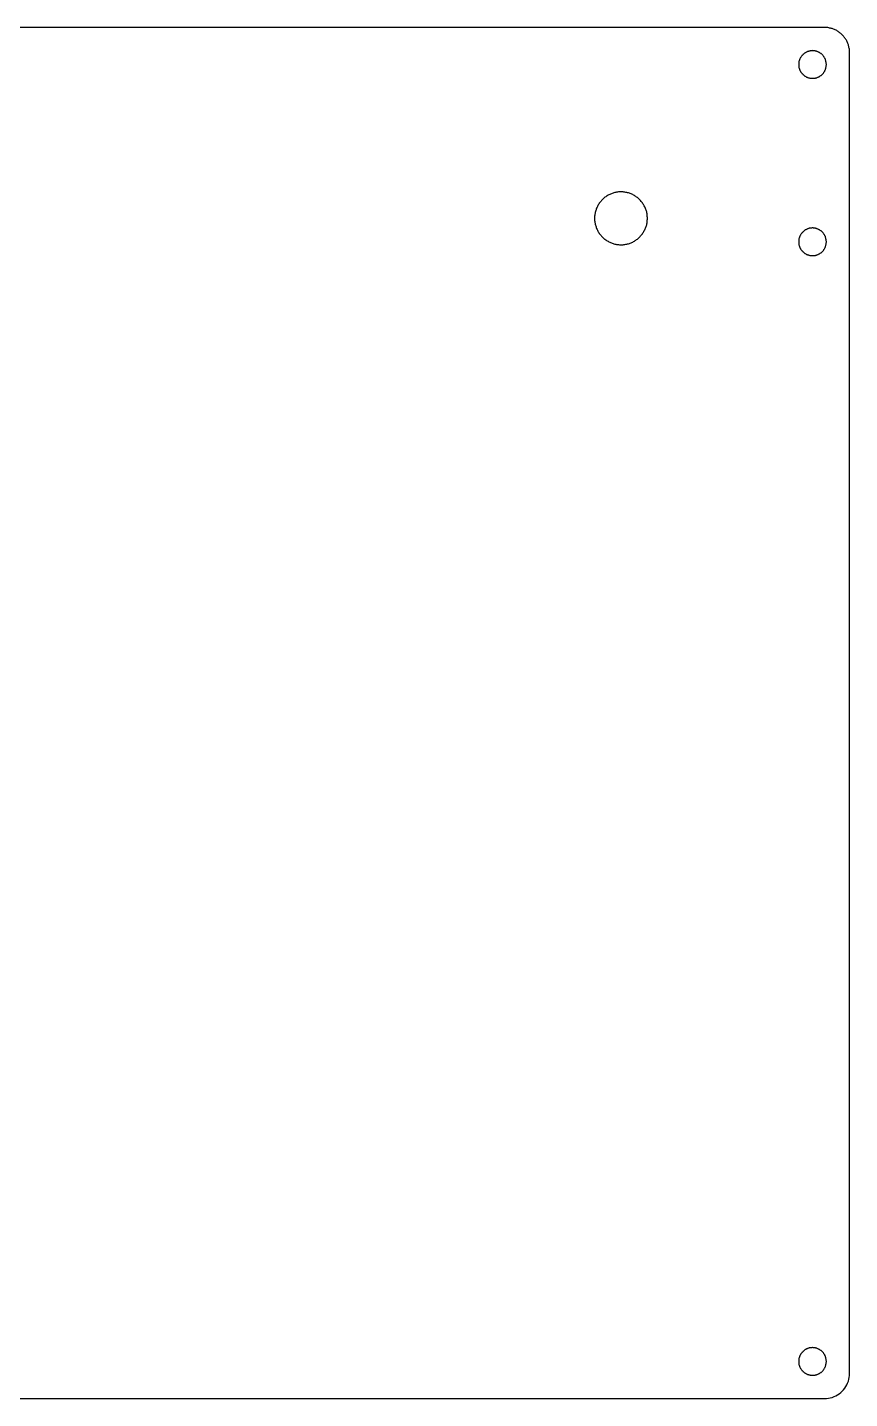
# Model space of a CAD drawing. Header units: millimetres. Extents: x -542 to -281, y -114 to -5.
# Drawn here: x -346.3 to -280.9, y -113.9 to -4.9 of the extents above; entities that cross this region are included whole.
import ezdxf

# ---------------------------------------------------------------- set-up
doc = ezdxf.new("R2010")
doc.units = ezdxf.units.MM
doc.layers.add('bottom_plate', color=18, linetype='Continuous', true_color=0x000000)

msp = doc.modelspace()

# ---------------------------------------------------------------- linework, layer by layer
at = {"layer": 'bottom_plate'}
for p, q in [((-282.86, -4.85, 0.2), (-540.42, -4.85, 0.2)), ((-282.8, -4.86, 0.2), (-282.86, -4.85, 0.2)), ((-282.73, -4.86, 0.2), (-282.8, -4.86, 0.2)), ((-282.66, -4.86, 0.2), (-282.73, -4.86, 0.2)), ((-282.59, -4.87, 0.2), (-282.66, -4.86, 0.2)), ((-282.52, -4.88, 0.2), (-282.59, -4.87, 0.2)), ((-282.46, -4.9, 0.2), (-282.52, -4.88, 0.2)), ((-282.39, -4.91, 0.2), (-282.46, -4.9, 0.2)), ((-282.32, -4.93, 0.2), (-282.39, -4.91, 0.2)), ((-282.26, -4.95, 0.2), (-282.32, -4.93, 0.2)), ((-282.19, -4.97, 0.2), (-282.26, -4.95, 0.2)), ((-282.13, -4.99, 0.2), (-282.19, -4.97, 0.2)), ((-282.07, -5.02, 0.2), (-282.13, -4.99, 0.2)), ((-282, -5.05, 0.2), (-282.07, -5.02, 0.2)), ((-281.94, -5.08, 0.2), (-282, -5.05, 0.2)), ((-281.88, -5.11, 0.2), (-281.94, -5.08, 0.2)), ((-281.82, -5.15, 0.2), (-281.88, -5.11, 0.2)), ((-281.77, -5.18, 0.2), (-281.82, -5.15, 0.2)), ((-281.71, -5.22, 0.2), (-281.77, -5.18, 0.2)), ((-281.66, -5.26, 0.2), (-281.71, -5.22, 0.2)), ((-281.6, -5.3, 0.2), (-281.66, -5.26, 0.2)), ((-281.55, -5.35, 0.2), (-281.6, -5.3, 0.2)), ((-281.5, -5.39, 0.2), (-281.55, -5.35, 0.2)), ((-281.45, -5.44, 0.2), (-281.5, -5.39, 0.2)), ((-281.4, -5.49, 0.2), (-281.45, -5.44, 0.2)), ((-281.36, -5.54, 0.2), (-281.4, -5.49, 0.2)), ((-281.31, -5.59, 0.2), (-281.36, -5.54, 0.2)), ((-281.27, -5.65, 0.2), (-281.31, -5.59, 0.2)), ((-281.23, -5.7, 0.2), (-281.27, -5.65, 0.2)), ((-281.19, -5.76, 0.2), (-281.23, -5.7, 0.2)), ((-281.15, -5.81, 0.2), (-281.19, -5.76, 0.2)), ((-281.12, -5.87, 0.2), (-281.15, -5.81, 0.2)), ((-281.09, -5.93, 0.2), (-281.12, -5.87, 0.2)), ((-281.06, -6, 0.2), (-281.09, -5.93, 0.2)), ((-281.03, -6.06, 0.2), (-281.06, -6, 0.2)), ((-281, -6.12, 0.2), (-281.03, -6.06, 0.2)), ((-280.98, -6.18, 0.2), (-281, -6.12, 0.2)), ((-280.96, -6.25, 0.2), (-280.98, -6.18, 0.2)), ((-280.94, -6.31, 0.2), (-280.96, -6.25, 0.2)), ((-280.92, -6.38, 0.2), (-280.94, -6.31, 0.2)), ((-280.91, -6.45, 0.2), (-280.92, -6.38, 0.2)), ((-280.89, -6.51, 0.2), (-280.91, -6.45, 0.2)), ((-280.88, -6.58, 0.2), (-280.89, -6.51, 0.2)), ((-284.89, -7.6, 0.2), (-284.9, -7.63, 0.2)), ((-284.88, -7.52, 0.2), (-284.89, -7.56, 0.2)), ((-284.89, -7.56, 0.2), (-284.89, -7.6, 0.2)), ((-284.87, -7.48, 0.2), (-284.88, -7.52, 0.2)), ((-284.85, -7.45, 0.2), (-284.87, -7.48, 0.2)), ((-284.84, -7.41, 0.2), (-284.85, -7.45, 0.2)), ((-284.83, -7.38, 0.2), (-284.84, -7.41, 0.2)), ((-284.81, -7.34, 0.2), (-284.83, -7.38, 0.2)), ((-284.79, -7.31, 0.2), (-284.81, -7.34, 0.2)), ((-284.78, -7.27, 0.2), (-284.79, -7.31, 0.2)), ((-284.76, -7.24, 0.2), (-284.78, -7.27, 0.2)), ((-284.74, -7.21, 0.2), (-284.76, -7.24, 0.2)), ((-284.72, -7.18, 0.2), (-284.74, -7.21, 0.2)), ((-284.69, -7.15, 0.2), (-284.72, -7.18, 0.2)), ((-284.67, -7.12, 0.2), (-284.69, -7.15, 0.2)), ((-284.65, -7.09, 0.2), (-284.67, -7.12, 0.2)), ((-284.62, -7.06, 0.2), (-284.65, -7.09, 0.2)), ((-284.59, -7.03, 0.2), (-284.62, -7.06, 0.2)), ((-284.57, -7, 0.2), (-284.59, -7.03, 0.2)), ((-284.54, -6.98, 0.2), (-284.57, -7, 0.2)), ((-284.51, -6.95, 0.2), (-284.54, -6.98, 0.2)), ((-284.48, -6.93, 0.2), (-284.51, -6.95, 0.2)), ((-284.45, -6.91, 0.2), (-284.48, -6.93, 0.2)), ((-284.42, -6.89, 0.2), (-284.45, -6.91, 0.2)), ((-284.39, -6.87, 0.2), (-284.42, -6.89, 0.2)), ((-284.35, -6.85, 0.2), (-284.39, -6.87, 0.2)), ((-284.32, -6.83, 0.2), (-284.35, -6.85, 0.2)), ((-284.28, -6.81, 0.2), (-284.32, -6.83, 0.2)), ((-284.25, -6.8, 0.2), (-284.28, -6.81, 0.2)), ((-284.21, -6.78, 0.2), (-284.25, -6.8, 0.2)), ((-284.18, -6.77, 0.2), (-284.21, -6.78, 0.2)), ((-284.14, -6.76, 0.2), (-284.18, -6.77, 0.2)), ((-284.11, -6.74, 0.2), (-284.14, -6.76, 0.2)), ((-284.07, -6.73, 0.2), (-284.11, -6.74, 0.2)), ((-284.03, -6.73, 0.2), (-284.07, -6.73, 0.2)), ((-283.99, -6.72, 0.2), (-284.03, -6.73, 0.2)), ((-283.96, -6.71, 0.2), (-283.99, -6.72, 0.2)), ((-283.92, -6.71, 0.2), (-283.96, -6.71, 0.2)), ((-283.88, -6.71, 0.2), (-283.92, -6.71, 0.2)), ((-283.84, -6.71, 0.2), (-283.88, -6.71, 0.2)), ((-283.8, -6.7, 0.2), (-283.84, -6.71, 0.2)), ((-283.77, -6.71, 0.2), (-283.8, -6.7, 0.2)), ((-283.73, -6.71, 0.2), (-283.77, -6.71, 0.2)), ((-283.69, -6.71, 0.2), (-283.73, -6.71, 0.2)), ((-283.65, -6.72, 0.2), (-283.69, -6.71, 0.2)), ((-283.61, -6.72, 0.2), (-283.65, -6.72, 0.2)), ((-283.58, -6.73, 0.2), (-283.61, -6.72, 0.2)), ((-283.54, -6.74, 0.2), (-283.58, -6.73, 0.2)), ((-283.5, -6.75, 0.2), (-283.54, -6.74, 0.2)), ((-283.47, -6.76, 0.2), (-283.5, -6.75, 0.2)), ((-283.43, -6.77, 0.2), (-283.47, -6.76, 0.2)), ((-283.39, -6.79, 0.2), (-283.43, -6.77, 0.2)), ((-283.36, -6.8, 0.2), (-283.39, -6.79, 0.2)), ((-283.33, -6.82, 0.2), (-283.36, -6.8, 0.2)), ((-283.29, -6.84, 0.2), (-283.33, -6.82, 0.2)), ((-283.26, -6.86, 0.2), (-283.29, -6.84, 0.2)), ((-283.23, -6.88, 0.2), (-283.26, -6.86, 0.2)), ((-283.19, -6.9, 0.2), (-283.23, -6.88, 0.2)), ((-283.16, -6.92, 0.2), (-283.19, -6.9, 0.2)), ((-283.13, -6.94, 0.2), (-283.16, -6.92, 0.2)), ((-283.1, -6.97, 0.2), (-283.13, -6.94, 0.2)), ((-283.07, -6.99, 0.2), (-283.1, -6.97, 0.2)), ((-283.05, -7.02, 0.2), (-283.07, -6.99, 0.2)), ((-283.02, -7.04, 0.2), (-283.05, -7.02, 0.2)), ((-282.99, -7.07, 0.2), (-283.02, -7.04, 0.2)), ((-282.97, -7.1, 0.2), (-282.99, -7.07, 0.2)), ((-282.94, -7.13, 0.2), (-282.97, -7.1, 0.2)), ((-282.92, -7.16, 0.2), (-282.94, -7.13, 0.2)), ((-282.9, -7.19, 0.2), (-282.92, -7.16, 0.2)), ((-282.88, -7.22, 0.2), (-282.9, -7.19, 0.2)), ((-282.86, -7.26, 0.2), (-282.88, -7.22, 0.2)), ((-282.84, -7.29, 0.2), (-282.86, -7.26, 0.2)), ((-282.82, -7.33, 0.2), (-282.84, -7.29, 0.2)), ((-282.81, -7.36, 0.2), (-282.82, -7.33, 0.2)), ((-282.79, -7.39, 0.2), (-282.81, -7.36, 0.2)), ((-282.78, -7.43, 0.2), (-282.79, -7.39, 0.2)), ((-282.77, -7.47, 0.2), (-282.78, -7.43, 0.2)), ((-282.76, -7.5, 0.2), (-282.77, -7.47, 0.2)), ((-282.75, -7.54, 0.2), (-282.76, -7.5, 0.2)), ((-282.74, -7.58, 0.2), (-282.75, -7.54, 0.2)), ((-282.73, -7.61, 0.2), (-282.74, -7.58, 0.2)), ((-282.72, -7.65, 0.2), (-282.73, -7.61, 0.2)), ((-280.87, -6.65, 0.2), (-280.88, -6.58, 0.2)), ((-280.87, -6.72, 0.2), (-280.87, -6.65, 0.2)), ((-280.86, -6.79, 0.2), (-280.87, -6.72, 0.2)), ((-280.86, -6.85, 0.2), (-280.86, -6.79, 0.2)), ((-280.86, -111.88, 0.2), (-280.86, -6.85, 0.2)), ((-284.9, -7.63, 0.2), (-284.91, -7.67, 0.2)), ((-284.91, -7.67, 0.2), (-284.91, -7.71, 0.2)), ((-284.91, -7.71, 0.2), (-284.91, -7.75, 0.2)), ((-284.91, -7.75, 0.2), (-284.91, -7.79, 0.2)), ((-284.91, -7.79, 0.2), (-284.91, -7.82, 0.2)), ((-284.91, -7.82, 0.2), (-284.91, -7.86, 0.2)), ((-284.91, -7.86, 0.2), (-284.91, -7.9, 0.2)), ((-284.91, -7.9, 0.2), (-284.91, -7.94, 0.2)), ((-284.91, -7.94, 0.2), (-284.9, -7.98, 0.2)), ((-284.9, -7.98, 0.2), (-284.89, -8.01, 0.2)), ((-284.89, -8.01, 0.2), (-284.89, -8.05, 0.2)), ((-284.89, -8.05, 0.2), (-284.88, -8.09, 0.2)), ((-284.88, -8.09, 0.2), (-284.87, -8.12, 0.2)), ((-284.87, -8.12, 0.2), (-284.85, -8.16, 0.2)), ((-284.85, -8.16, 0.2), (-284.84, -8.2, 0.2)), ((-284.84, -8.2, 0.2), (-284.83, -8.23, 0.2)), ((-284.83, -8.23, 0.2), (-284.81, -8.27, 0.2)), ((-284.81, -8.27, 0.2), (-284.79, -8.3, 0.2)), ((-284.79, -8.3, 0.2), (-284.78, -8.34, 0.2)), ((-284.78, -8.34, 0.2), (-284.76, -8.37, 0.2)), ((-284.76, -8.37, 0.2), (-284.74, -8.4, 0.2)), ((-284.74, -8.4, 0.2), (-284.72, -8.43, 0.2)), ((-284.72, -8.43, 0.2), (-284.69, -8.46, 0.2)), ((-284.69, -8.46, 0.2), (-284.67, -8.49, 0.2)), ((-284.67, -8.49, 0.2), (-284.65, -8.52, 0.2)), ((-284.65, -8.52, 0.2), (-284.62, -8.55, 0.2)), ((-284.62, -8.55, 0.2), (-284.59, -8.58, 0.2)), ((-284.59, -8.58, 0.2), (-284.57, -8.61, 0.2)), ((-284.57, -8.61, 0.2), (-284.54, -8.63, 0.2)), ((-284.54, -8.63, 0.2), (-284.51, -8.66, 0.2)), ((-284.51, -8.66, 0.2), (-284.48, -8.68, 0.2)), ((-284.48, -8.68, 0.2), (-284.45, -8.7, 0.2)), ((-284.45, -8.7, 0.2), (-284.42, -8.72, 0.2)), ((-283.23, -8.73, 0.2), (-283.19, -8.71, 0.2)), ((-283.19, -8.71, 0.2), (-283.16, -8.69, 0.2)), ((-283.16, -8.69, 0.2), (-283.13, -8.67, 0.2)), ((-283.13, -8.67, 0.2), (-283.1, -8.64, 0.2)), ((-283.1, -8.64, 0.2), (-283.07, -8.62, 0.2)), ((-283.07, -8.62, 0.2), (-283.05, -8.59, 0.2)), ((-283.05, -8.59, 0.2), (-283.02, -8.57, 0.2)), ((-283.02, -8.57, 0.2), (-282.99, -8.54, 0.2)), ((-282.99, -8.54, 0.2), (-282.97, -8.51, 0.2)), ((-282.97, -8.51, 0.2), (-282.94, -8.48, 0.2)), ((-282.94, -8.48, 0.2), (-282.92, -8.45, 0.2)), ((-282.92, -8.45, 0.2), (-282.9, -8.42, 0.2)), ((-282.9, -8.42, 0.2), (-282.88, -8.38, 0.2)), ((-282.88, -8.38, 0.2), (-282.86, -8.35, 0.2)), ((-282.86, -8.35, 0.2), (-282.84, -8.32, 0.2)), ((-282.84, -8.32, 0.2), (-282.82, -8.28, 0.2)), ((-282.82, -8.28, 0.2), (-282.81, -8.25, 0.2)), ((-282.81, -8.25, 0.2), (-282.79, -8.21, 0.2)), ((-282.79, -8.21, 0.2), (-282.78, -8.18, 0.2)), ((-282.78, -8.18, 0.2), (-282.77, -8.14, 0.2)), ((-282.77, -8.14, 0.2), (-282.76, -8.11, 0.2)), ((-282.76, -8.11, 0.2), (-282.75, -8.07, 0.2)), ((-282.75, -8.07, 0.2), (-282.74, -8.03, 0.2)), ((-282.74, -8.03, 0.2), (-282.73, -7.99, 0.2)), ((-282.73, -7.99, 0.2), (-282.72, -7.96, 0.2)), ((-282.72, -7.69, 0.2), (-282.72, -7.65, 0.2)), ((-282.72, -7.73, 0.2), (-282.72, -7.69, 0.2)), ((-282.71, -7.77, 0.2), (-282.72, -7.73, 0.2)), ((-282.72, -7.88, 0.2), (-282.71, -7.84, 0.2)), ((-282.72, -7.92, 0.2), (-282.72, -7.88, 0.2)), ((-282.72, -7.96, 0.2), (-282.72, -7.92, 0.2)), ((-282.71, -7.8, 0.2), (-282.71, -7.77, 0.2)), ((-282.71, -7.84, 0.2), (-282.71, -7.8, 0.2)), ((-284.42, -8.72, 0.2), (-284.39, -8.74, 0.2)), ((-284.39, -8.74, 0.2), (-284.35, -8.76, 0.2)), ((-284.35, -8.76, 0.2), (-284.32, -8.78, 0.2)), ((-284.32, -8.78, 0.2), (-284.28, -8.8, 0.2)), ((-284.28, -8.8, 0.2), (-284.25, -8.81, 0.2)), ((-284.25, -8.81, 0.2), (-284.21, -8.83, 0.2)), ((-284.21, -8.83, 0.2), (-284.18, -8.84, 0.2)), ((-284.18, -8.84, 0.2), (-284.14, -8.85, 0.2)), ((-284.14, -8.85, 0.2), (-284.11, -8.87, 0.2)), ((-284.11, -8.87, 0.2), (-284.07, -8.87, 0.2)), ((-284.07, -8.87, 0.2), (-284.03, -8.88, 0.2)), ((-284.03, -8.88, 0.2), (-283.99, -8.89, 0.2)), ((-283.99, -8.89, 0.2), (-283.96, -8.9, 0.2)), ((-283.96, -8.9, 0.2), (-283.92, -8.9, 0.2)), ((-283.92, -8.9, 0.2), (-283.88, -8.9, 0.2)), ((-283.88, -8.9, 0.2), (-283.84, -8.9, 0.2)), ((-283.84, -8.9, 0.2), (-283.8, -8.9, 0.2)), ((-283.8, -8.9, 0.2), (-283.77, -8.9, 0.2)), ((-283.77, -8.9, 0.2), (-283.73, -8.9, 0.2)), ((-283.73, -8.9, 0.2), (-283.69, -8.9, 0.2)), ((-283.69, -8.9, 0.2), (-283.65, -8.89, 0.2)), ((-283.65, -8.89, 0.2), (-283.61, -8.89, 0.2)), ((-283.61, -8.89, 0.2), (-283.58, -8.88, 0.2)), ((-283.58, -8.88, 0.2), (-283.54, -8.87, 0.2)), ((-283.54, -8.87, 0.2), (-283.5, -8.86, 0.2)), ((-283.5, -8.86, 0.2), (-283.47, -8.85, 0.2)), ((-283.47, -8.85, 0.2), (-283.43, -8.84, 0.2)), ((-283.43, -8.84, 0.2), (-283.39, -8.82, 0.2)), ((-283.39, -8.82, 0.2), (-283.36, -8.81, 0.2)), ((-283.36, -8.81, 0.2), (-283.33, -8.79, 0.2)), ((-283.33, -8.79, 0.2), (-283.29, -8.77, 0.2)), ((-283.29, -8.77, 0.2), (-283.26, -8.75, 0.2)), ((-283.26, -8.75, 0.2), (-283.23, -8.73, 0.2)), ((-300.48, -18.5, 0.2), (-300.53, -18.56, 0.2)), ((-300.43, -18.46, 0.2), (-300.48, -18.5, 0.2)), ((-300.37, -18.41, 0.2), (-300.43, -18.46, 0.2)), ((-300.32, -18.36, 0.2), (-300.37, -18.41, 0.2)), ((-300.26, -18.32, 0.2), (-300.32, -18.36, 0.2)), ((-300.2, -18.28, 0.2), (-300.26, -18.32, 0.2)), ((-300.14, -18.24, 0.2), (-300.2, -18.28, 0.2)), ((-300.07, -18.2, 0.2), (-300.14, -18.24, 0.2)), ((-300.01, -18.17, 0.2), (-300.07, -18.2, 0.2)), ((-299.94, -18.14, 0.2), (-300.01, -18.17, 0.2)), ((-299.88, -18.11, 0.2), (-299.94, -18.14, 0.2)), ((-299.81, -18.08, 0.2), (-299.88, -18.11, 0.2)), ((-299.74, -18.05, 0.2), (-299.81, -18.08, 0.2)), ((-299.67, -18.03, 0.2), (-299.74, -18.05, 0.2)), ((-299.6, -18.01, 0.2), (-299.67, -18.03, 0.2)), ((-299.53, -17.99, 0.2), (-299.6, -18.01, 0.2)), ((-299.46, -17.98, 0.2), (-299.53, -17.99, 0.2)), ((-299.39, -17.96, 0.2), (-299.46, -17.98, 0.2)), ((-299.32, -17.95, 0.2), (-299.39, -17.96, 0.2)), ((-299.24, -17.94, 0.2), (-299.32, -17.95, 0.2)), ((-299.17, -17.94, 0.2), (-299.24, -17.94, 0.2)), ((-299.1, -17.93, 0.2), (-299.17, -17.94, 0.2)), ((-299.03, -17.93, 0.2), (-299.1, -17.93, 0.2)), ((-298.95, -17.94, 0.2), (-299.03, -17.93, 0.2)), ((-298.88, -17.94, 0.2), (-298.95, -17.94, 0.2)), ((-298.81, -17.95, 0.2), (-298.88, -17.94, 0.2)), ((-298.73, -17.96, 0.2), (-298.81, -17.95, 0.2)), ((-298.66, -17.97, 0.2), (-298.73, -17.96, 0.2)), ((-298.59, -17.98, 0.2), (-298.66, -17.97, 0.2)), ((-298.52, -18, 0.2), (-298.59, -17.98, 0.2)), ((-298.45, -18.02, 0.2), (-298.52, -18, 0.2)), ((-298.38, -18.04, 0.2), (-298.45, -18.02, 0.2)), ((-298.31, -18.07, 0.2), (-298.38, -18.04, 0.2)), ((-298.24, -18.09, 0.2), (-298.31, -18.07, 0.2)), ((-298.18, -18.12, 0.2), (-298.24, -18.09, 0.2)), ((-298.11, -18.15, 0.2), (-298.18, -18.12, 0.2)), ((-298.05, -18.19, 0.2), (-298.11, -18.15, 0.2)), ((-297.98, -18.22, 0.2), (-298.05, -18.19, 0.2)), ((-297.92, -18.26, 0.2), (-297.98, -18.22, 0.2)), ((-297.86, -18.3, 0.2), (-297.92, -18.26, 0.2)), ((-297.8, -18.34, 0.2), (-297.86, -18.3, 0.2)), ((-297.74, -18.39, 0.2), (-297.8, -18.34, 0.2)), ((-297.69, -18.43, 0.2), (-297.74, -18.39, 0.2)), ((-297.63, -18.48, 0.2), (-297.69, -18.43, 0.2)), ((-297.58, -18.53, 0.2), (-297.63, -18.48, 0.2)), ((-297.53, -18.58, 0.2), (-297.58, -18.53, 0.2)), ((-301.09, -19.56, 0.2), (-301.11, -19.64, 0.2)), ((-301.07, -19.49, 0.2), (-301.09, -19.56, 0.2)), ((-301.05, -19.42, 0.2), (-301.07, -19.49, 0.2)), ((-301.03, -19.35, 0.2), (-301.05, -19.42, 0.2)), ((-301.01, -19.29, 0.2), (-301.03, -19.35, 0.2)), ((-300.98, -19.22, 0.2), (-301.01, -19.29, 0.2)), ((-300.95, -19.15, 0.2), (-300.98, -19.22, 0.2)), ((-300.92, -19.09, 0.2), (-300.95, -19.15, 0.2)), ((-300.88, -19.02, 0.2), (-300.92, -19.09, 0.2)), ((-300.85, -18.96, 0.2), (-300.88, -19.02, 0.2)), ((-300.81, -18.9, 0.2), (-300.85, -18.96, 0.2)), ((-300.77, -18.84, 0.2), (-300.81, -18.9, 0.2)), ((-300.72, -18.78, 0.2), (-300.77, -18.84, 0.2)), ((-300.68, -18.72, 0.2), (-300.72, -18.78, 0.2)), ((-300.63, -18.66, 0.2), (-300.68, -18.72, 0.2)), ((-300.59, -18.61, 0.2), (-300.63, -18.66, 0.2)), ((-300.53, -18.56, 0.2), (-300.59, -18.61, 0.2)), ((-297.48, -18.63, 0.2), (-297.53, -18.58, 0.2)), ((-297.43, -18.69, 0.2), (-297.48, -18.63, 0.2)), ((-297.38, -18.75, 0.2), (-297.43, -18.69, 0.2)), ((-297.34, -18.81, 0.2), (-297.38, -18.75, 0.2)), ((-297.3, -18.87, 0.2), (-297.34, -18.81, 0.2)), ((-297.26, -18.93, 0.2), (-297.3, -18.87, 0.2)), ((-297.22, -18.99, 0.2), (-297.26, -18.93, 0.2)), ((-297.19, -19.05, 0.2), (-297.22, -18.99, 0.2)), ((-297.15, -19.12, 0.2), (-297.19, -19.05, 0.2)), ((-297.12, -19.18, 0.2), (-297.15, -19.12, 0.2)), ((-297.09, -19.25, 0.2), (-297.12, -19.18, 0.2)), ((-297.07, -19.32, 0.2), (-297.09, -19.25, 0.2)), ((-297.04, -19.39, 0.2), (-297.07, -19.32, 0.2)), ((-297.02, -19.46, 0.2), (-297.04, -19.39, 0.2)), ((-297, -19.53, 0.2), (-297.02, -19.46, 0.2)), ((-296.99, -19.6, 0.2), (-297, -19.53, 0.2)), ((-296.97, -19.67, 0.2), (-296.99, -19.6, 0.2)), ((-301.13, -19.78, 0.2), (-301.14, -19.85, 0.2)), ((-301.14, -19.85, 0.2), (-301.14, -19.92, 0.2)), ((-301.14, -19.92, 0.2), (-301.14, -20, 0.2)), ((-301.14, -20, 0.2), (-301.14, -20.07, 0.2)), ((-301.14, -20.07, 0.2), (-301.14, -20.14, 0.2)), ((-301.14, -20.14, 0.2), (-301.14, -20.22, 0.2)), ((-301.14, -20.22, 0.2), (-301.13, -20.29, 0.2)), ((-301.12, -19.71, 0.2), (-301.13, -19.78, 0.2)), ((-301.13, -20.29, 0.2), (-301.12, -20.36, 0.2)), ((-301.11, -19.64, 0.2), (-301.12, -19.71, 0.2)), ((-301.12, -20.36, 0.2), (-301.11, -20.43, 0.2)), ((-301.11, -20.43, 0.2), (-301.09, -20.5, 0.2)), ((-301.09, -20.5, 0.2), (-301.07, -20.57, 0.2)), ((-301.07, -20.57, 0.2), (-301.05, -20.64, 0.2)), ((-301.05, -20.64, 0.2), (-301.03, -20.71, 0.2)), ((-301.03, -20.71, 0.2), (-301.01, -20.78, 0.2)), ((-297.07, -20.75, 0.2), (-297.04, -20.68, 0.2)), ((-297.04, -20.68, 0.2), (-297.02, -20.61, 0.2)), ((-297.02, -20.61, 0.2), (-297, -20.54, 0.2)), ((-297, -20.54, 0.2), (-296.99, -20.47, 0.2)), ((-296.99, -20.47, 0.2), (-296.97, -20.4, 0.2)), ((-296.96, -19.74, 0.2), (-296.97, -19.67, 0.2)), ((-296.97, -20.4, 0.2), (-296.96, -20.32, 0.2)), ((-296.95, -19.82, 0.2), (-296.96, -19.74, 0.2)), ((-296.96, -20.32, 0.2), (-296.95, -20.25, 0.2)), ((-296.95, -19.89, 0.2), (-296.95, -19.82, 0.2)), ((-296.94, -19.96, 0.2), (-296.95, -19.89, 0.2)), ((-296.95, -20.18, 0.2), (-296.94, -20.11, 0.2)), ((-296.95, -20.25, 0.2), (-296.95, -20.18, 0.2)), ((-296.94, -20.03, 0.2), (-296.94, -19.96, 0.2)), ((-296.94, -20.11, 0.2), (-296.94, -20.03, 0.2)), ((-301.01, -20.78, 0.2), (-300.98, -20.85, 0.2)), ((-300.98, -20.85, 0.2), (-300.95, -20.92, 0.2)), ((-300.95, -20.92, 0.2), (-300.92, -20.98, 0.2)), ((-300.92, -20.98, 0.2), (-300.88, -21.05, 0.2)), ((-300.88, -21.05, 0.2), (-300.85, -21.11, 0.2)), ((-300.85, -21.11, 0.2), (-300.81, -21.17, 0.2)), ((-300.81, -21.17, 0.2), (-300.77, -21.23, 0.2)), ((-300.77, -21.23, 0.2), (-300.72, -21.29, 0.2)), ((-300.72, -21.29, 0.2), (-300.68, -21.35, 0.2)), ((-300.68, -21.35, 0.2), (-300.63, -21.41, 0.2)), ((-300.63, -21.41, 0.2), (-300.59, -21.46, 0.2)), ((-300.59, -21.46, 0.2), (-300.53, -21.51, 0.2)), ((-300.53, -21.51, 0.2), (-300.48, -21.56, 0.2)), ((-300.48, -21.56, 0.2), (-300.43, -21.61, 0.2)), ((-300.43, -21.61, 0.2), (-300.37, -21.66, 0.2)), ((-300.37, -21.66, 0.2), (-300.32, -21.7, 0.2)), ((-300.32, -21.7, 0.2), (-300.26, -21.75, 0.2)), ((-300.26, -21.75, 0.2), (-300.2, -21.79, 0.2)), ((-300.2, -21.79, 0.2), (-300.14, -21.83, 0.2)), ((-297.92, -21.81, 0.2), (-297.86, -21.77, 0.2)), ((-297.86, -21.77, 0.2), (-297.8, -21.73, 0.2)), ((-297.8, -21.73, 0.2), (-297.74, -21.68, 0.2)), ((-297.74, -21.68, 0.2), (-297.69, -21.64, 0.2)), ((-297.69, -21.64, 0.2), (-297.63, -21.59, 0.2)), ((-297.63, -21.59, 0.2), (-297.58, -21.54, 0.2)), ((-297.58, -21.54, 0.2), (-297.53, -21.49, 0.2)), ((-297.53, -21.49, 0.2), (-297.48, -21.43, 0.2)), ((-297.48, -21.43, 0.2), (-297.43, -21.38, 0.2)), ((-297.43, -21.38, 0.2), (-297.38, -21.32, 0.2)), ((-297.38, -21.32, 0.2), (-297.34, -21.26, 0.2)), ((-297.34, -21.26, 0.2), (-297.3, -21.2, 0.2)), ((-297.3, -21.2, 0.2), (-297.26, -21.14, 0.2)), ((-297.26, -21.14, 0.2), (-297.22, -21.08, 0.2)), ((-297.22, -21.08, 0.2), (-297.19, -21.01, 0.2)), ((-297.19, -21.01, 0.2), (-297.15, -20.95, 0.2)), ((-297.15, -20.95, 0.2), (-297.12, -20.88, 0.2)), ((-297.12, -20.88, 0.2), (-297.09, -20.82, 0.2)), ((-297.09, -20.82, 0.2), (-297.07, -20.75, 0.2)), ((-284.9, -21.73, 0.2), (-284.91, -21.77, 0.2)), ((-284.91, -21.77, 0.2), (-284.91, -21.81, 0.2)), ((-284.89, -21.69, 0.2), (-284.9, -21.73, 0.2)), ((-284.88, -21.62, 0.2), (-284.89, -21.66, 0.2)), ((-284.89, -21.66, 0.2), (-284.89, -21.69, 0.2)), ((-284.87, -21.58, 0.2), (-284.88, -21.62, 0.2)), ((-284.85, -21.55, 0.2), (-284.87, -21.58, 0.2)), ((-284.84, -21.51, 0.2), (-284.85, -21.55, 0.2)), ((-284.83, -21.48, 0.2), (-284.84, -21.51, 0.2)), ((-284.81, -21.44, 0.2), (-284.83, -21.48, 0.2)), ((-284.79, -21.41, 0.2), (-284.81, -21.44, 0.2)), ((-284.78, -21.37, 0.2), (-284.79, -21.41, 0.2)), ((-284.76, -21.34, 0.2), (-284.78, -21.37, 0.2)), ((-284.74, -21.31, 0.2), (-284.76, -21.34, 0.2)), ((-284.72, -21.28, 0.2), (-284.74, -21.31, 0.2)), ((-284.69, -21.24, 0.2), (-284.72, -21.28, 0.2)), ((-284.67, -21.21, 0.2), (-284.69, -21.24, 0.2)), ((-284.65, -21.18, 0.2), (-284.67, -21.21, 0.2)), ((-284.62, -21.16, 0.2), (-284.65, -21.18, 0.2)), ((-284.59, -21.13, 0.2), (-284.62, -21.16, 0.2)), ((-284.57, -21.1, 0.2), (-284.59, -21.13, 0.2)), ((-284.54, -21.08, 0.2), (-284.57, -21.1, 0.2)), ((-284.51, -21.05, 0.2), (-284.54, -21.08, 0.2)), ((-284.48, -21.03, 0.2), (-284.51, -21.05, 0.2)), ((-284.45, -21.01, 0.2), (-284.48, -21.03, 0.2)), ((-284.42, -20.98, 0.2), (-284.45, -21.01, 0.2)), ((-284.39, -20.96, 0.2), (-284.42, -20.98, 0.2)), ((-284.35, -20.94, 0.2), (-284.39, -20.96, 0.2)), ((-284.32, -20.93, 0.2), (-284.35, -20.94, 0.2)), ((-284.28, -20.91, 0.2), (-284.32, -20.93, 0.2)), ((-284.25, -20.89, 0.2), (-284.28, -20.91, 0.2)), ((-284.21, -20.88, 0.2), (-284.25, -20.89, 0.2)), ((-284.18, -20.87, 0.2), (-284.21, -20.88, 0.2)), ((-284.14, -20.85, 0.2), (-284.18, -20.87, 0.2)), ((-284.11, -20.84, 0.2), (-284.14, -20.85, 0.2)), ((-284.07, -20.83, 0.2), (-284.11, -20.84, 0.2)), ((-284.03, -20.83, 0.2), (-284.07, -20.83, 0.2)), ((-283.99, -20.82, 0.2), (-284.03, -20.83, 0.2)), ((-283.96, -20.81, 0.2), (-283.99, -20.82, 0.2)), ((-283.92, -20.81, 0.2), (-283.96, -20.81, 0.2)), ((-283.88, -20.81, 0.2), (-283.92, -20.81, 0.2)), ((-283.84, -20.8, 0.2), (-283.88, -20.81, 0.2)), ((-283.8, -20.8, 0.2), (-283.84, -20.8, 0.2)), ((-283.77, -20.8, 0.2), (-283.8, -20.8, 0.2)), ((-283.73, -20.81, 0.2), (-283.77, -20.8, 0.2)), ((-283.69, -20.81, 0.2), (-283.73, -20.81, 0.2)), ((-283.65, -20.82, 0.2), (-283.69, -20.81, 0.2)), ((-283.61, -20.82, 0.2), (-283.65, -20.82, 0.2)), ((-283.58, -20.83, 0.2), (-283.61, -20.82, 0.2)), ((-283.54, -20.84, 0.2), (-283.58, -20.83, 0.2)), ((-283.5, -20.85, 0.2), (-283.54, -20.84, 0.2)), ((-283.47, -20.86, 0.2), (-283.5, -20.85, 0.2)), ((-283.43, -20.87, 0.2), (-283.47, -20.86, 0.2)), ((-283.39, -20.89, 0.2), (-283.43, -20.87, 0.2)), ((-283.36, -20.9, 0.2), (-283.39, -20.89, 0.2)), ((-283.33, -20.92, 0.2), (-283.36, -20.9, 0.2)), ((-283.29, -20.94, 0.2), (-283.33, -20.92, 0.2)), ((-283.26, -20.95, 0.2), (-283.29, -20.94, 0.2)), ((-283.23, -20.97, 0.2), (-283.26, -20.95, 0.2)), ((-283.19, -20.99, 0.2), (-283.23, -20.97, 0.2)), ((-283.16, -21.02, 0.2), (-283.19, -20.99, 0.2)), ((-283.13, -21.04, 0.2), (-283.16, -21.02, 0.2)), ((-283.1, -21.06, 0.2), (-283.13, -21.04, 0.2)), ((-283.07, -21.09, 0.2), (-283.1, -21.06, 0.2)), ((-283.05, -21.12, 0.2), (-283.07, -21.09, 0.2)), ((-283.02, -21.14, 0.2), (-283.05, -21.12, 0.2)), ((-282.99, -21.17, 0.2), (-283.02, -21.14, 0.2)), ((-282.97, -21.2, 0.2), (-282.99, -21.17, 0.2)), ((-282.94, -21.23, 0.2), (-282.97, -21.2, 0.2)), ((-282.92, -21.26, 0.2), (-282.94, -21.23, 0.2)), ((-282.9, -21.29, 0.2), (-282.92, -21.26, 0.2)), ((-282.88, -21.32, 0.2), (-282.9, -21.29, 0.2)), ((-282.86, -21.36, 0.2), (-282.88, -21.32, 0.2)), ((-282.84, -21.39, 0.2), (-282.86, -21.36, 0.2)), ((-282.82, -21.42, 0.2), (-282.84, -21.39, 0.2)), ((-282.81, -21.46, 0.2), (-282.82, -21.42, 0.2)), ((-282.79, -21.49, 0.2), (-282.81, -21.46, 0.2)), ((-282.78, -21.53, 0.2), (-282.79, -21.49, 0.2)), ((-282.77, -21.57, 0.2), (-282.78, -21.53, 0.2)), ((-282.76, -21.6, 0.2), (-282.77, -21.57, 0.2)), ((-282.75, -21.64, 0.2), (-282.76, -21.6, 0.2)), ((-282.74, -21.68, 0.2), (-282.75, -21.64, 0.2)), ((-282.73, -21.71, 0.2), (-282.74, -21.68, 0.2)), ((-282.72, -21.75, 0.2), (-282.73, -21.71, 0.2)), ((-282.72, -21.79, 0.2), (-282.72, -21.75, 0.2)), ((-282.72, -21.83, 0.2), (-282.72, -21.79, 0.2)), ((-300.14, -21.83, 0.2), (-300.07, -21.86, 0.2)), ((-300.07, -21.86, 0.2), (-300.01, -21.9, 0.2)), ((-300.01, -21.9, 0.2), (-299.94, -21.93, 0.2)), ((-299.94, -21.93, 0.2), (-299.88, -21.96, 0.2)), ((-299.88, -21.96, 0.2), (-299.81, -21.99, 0.2)), ((-299.81, -21.99, 0.2), (-299.74, -22.01, 0.2)), ((-299.74, -22.01, 0.2), (-299.67, -22.04, 0.2)), ((-299.67, -22.04, 0.2), (-299.6, -22.06, 0.2)), ((-299.6, -22.06, 0.2), (-299.53, -22.08, 0.2)), ((-299.53, -22.08, 0.2), (-299.46, -22.09, 0.2)), ((-299.46, -22.09, 0.2), (-299.39, -22.11, 0.2)), ((-299.39, -22.11, 0.2), (-299.32, -22.12, 0.2)), ((-299.32, -22.12, 0.2), (-299.24, -22.12, 0.2)), ((-299.24, -22.12, 0.2), (-299.17, -22.13, 0.2)), ((-299.17, -22.13, 0.2), (-299.1, -22.13, 0.2)), ((-299.1, -22.13, 0.2), (-299.03, -22.13, 0.2)), ((-299.03, -22.13, 0.2), (-298.95, -22.13, 0.2)), ((-298.95, -22.13, 0.2), (-298.88, -22.13, 0.2)), ((-298.88, -22.13, 0.2), (-298.81, -22.12, 0.2)), ((-298.81, -22.12, 0.2), (-298.73, -22.11, 0.2)), ((-298.73, -22.11, 0.2), (-298.66, -22.1, 0.2)), ((-298.66, -22.1, 0.2), (-298.59, -22.08, 0.2)), ((-298.59, -22.08, 0.2), (-298.52, -22.07, 0.2)), ((-298.52, -22.07, 0.2), (-298.45, -22.05, 0.2)), ((-298.45, -22.05, 0.2), (-298.38, -22.03, 0.2)), ((-298.38, -22.03, 0.2), (-298.31, -22, 0.2)), ((-298.31, -22, 0.2), (-298.24, -21.98, 0.2)), ((-298.24, -21.98, 0.2), (-298.18, -21.95, 0.2)), ((-298.18, -21.95, 0.2), (-298.11, -21.92, 0.2)), ((-298.11, -21.92, 0.2), (-298.05, -21.88, 0.2)), ((-298.05, -21.88, 0.2), (-297.98, -21.85, 0.2)), ((-297.98, -21.85, 0.2), (-297.92, -21.81, 0.2)), ((-284.91, -21.81, 0.2), (-284.91, -21.85, 0.2)), ((-284.91, -21.85, 0.2), (-284.91, -21.88, 0.2)), ((-284.91, -21.88, 0.2), (-284.91, -21.92, 0.2)), ((-284.91, -21.92, 0.2), (-284.91, -21.96, 0.2)), ((-284.91, -21.96, 0.2), (-284.91, -22, 0.2)), ((-284.91, -22, 0.2), (-284.91, -22.04, 0.2)), ((-284.91, -22.04, 0.2), (-284.9, -22.07, 0.2)), ((-284.9, -22.07, 0.2), (-284.89, -22.11, 0.2)), ((-284.89, -22.11, 0.2), (-284.89, -22.15, 0.2)), ((-284.89, -22.15, 0.2), (-284.88, -22.19, 0.2)), ((-284.88, -22.19, 0.2), (-284.87, -22.22, 0.2)), ((-284.87, -22.22, 0.2), (-284.85, -22.26, 0.2)), ((-284.85, -22.26, 0.2), (-284.84, -22.3, 0.2)), ((-284.84, -22.3, 0.2), (-284.83, -22.33, 0.2)), ((-284.83, -22.33, 0.2), (-284.81, -22.37, 0.2)), ((-284.81, -22.37, 0.2), (-284.79, -22.4, 0.2)), ((-284.79, -22.4, 0.2), (-284.78, -22.43, 0.2)), ((-284.78, -22.43, 0.2), (-284.76, -22.47, 0.2)), ((-284.76, -22.47, 0.2), (-284.74, -22.5, 0.2)), ((-284.74, -22.5, 0.2), (-284.72, -22.53, 0.2)), ((-284.72, -22.53, 0.2), (-284.69, -22.56, 0.2)), ((-284.69, -22.56, 0.2), (-284.67, -22.59, 0.2)), ((-284.67, -22.59, 0.2), (-284.65, -22.62, 0.2)), ((-284.65, -22.62, 0.2), (-284.62, -22.65, 0.2)), ((-284.62, -22.65, 0.2), (-284.59, -22.68, 0.2)), ((-284.59, -22.68, 0.2), (-284.57, -22.7, 0.2)), ((-284.57, -22.7, 0.2), (-284.54, -22.73, 0.2)), ((-284.54, -22.73, 0.2), (-284.51, -22.75, 0.2)), ((-284.51, -22.75, 0.2), (-284.48, -22.78, 0.2)), ((-284.48, -22.78, 0.2), (-284.45, -22.8, 0.2)), ((-284.45, -22.8, 0.2), (-284.42, -22.82, 0.2)), ((-284.42, -22.82, 0.2), (-284.39, -22.84, 0.2)), ((-284.39, -22.84, 0.2), (-284.35, -22.86, 0.2)), ((-284.35, -22.86, 0.2), (-284.32, -22.88, 0.2)), ((-284.32, -22.88, 0.2), (-284.28, -22.9, 0.2)), ((-283.36, -22.91, 0.2), (-283.33, -22.89, 0.2)), ((-283.33, -22.89, 0.2), (-283.29, -22.87, 0.2)), ((-283.29, -22.87, 0.2), (-283.26, -22.85, 0.2)), ((-283.26, -22.85, 0.2), (-283.23, -22.83, 0.2)), ((-283.23, -22.83, 0.2), (-283.19, -22.81, 0.2)), ((-283.19, -22.81, 0.2), (-283.16, -22.79, 0.2)), ((-283.16, -22.79, 0.2), (-283.13, -22.77, 0.2)), ((-283.13, -22.77, 0.2), (-283.1, -22.74, 0.2)), ((-283.1, -22.74, 0.2), (-283.07, -22.72, 0.2)), ((-283.07, -22.72, 0.2), (-283.05, -22.69, 0.2)), ((-283.05, -22.69, 0.2), (-283.02, -22.66, 0.2)), ((-283.02, -22.66, 0.2), (-282.99, -22.64, 0.2)), ((-282.99, -22.64, 0.2), (-282.97, -22.61, 0.2)), ((-282.97, -22.61, 0.2), (-282.94, -22.58, 0.2)), ((-282.94, -22.58, 0.2), (-282.92, -22.55, 0.2)), ((-282.92, -22.55, 0.2), (-282.9, -22.52, 0.2)), ((-282.9, -22.52, 0.2), (-282.88, -22.48, 0.2)), ((-282.88, -22.48, 0.2), (-282.86, -22.45, 0.2)), ((-282.86, -22.45, 0.2), (-282.84, -22.42, 0.2)), ((-282.84, -22.42, 0.2), (-282.82, -22.38, 0.2)), ((-282.82, -22.38, 0.2), (-282.81, -22.35, 0.2)), ((-282.81, -22.35, 0.2), (-282.79, -22.31, 0.2)), ((-282.79, -22.31, 0.2), (-282.78, -22.28, 0.2)), ((-282.78, -22.28, 0.2), (-282.77, -22.24, 0.2)), ((-282.77, -22.24, 0.2), (-282.76, -22.2, 0.2)), ((-282.76, -22.2, 0.2), (-282.75, -22.17, 0.2)), ((-282.75, -22.17, 0.2), (-282.74, -22.13, 0.2)), ((-282.74, -22.13, 0.2), (-282.73, -22.09, 0.2)), ((-282.73, -22.09, 0.2), (-282.72, -22.06, 0.2)), ((-282.71, -21.87, 0.2), (-282.72, -21.83, 0.2)), ((-282.72, -21.98, 0.2), (-282.71, -21.94, 0.2)), ((-282.72, -22.02, 0.2), (-282.72, -21.98, 0.2)), ((-282.72, -22.06, 0.2), (-282.72, -22.02, 0.2)), ((-282.71, -21.9, 0.2), (-282.71, -21.87, 0.2)), ((-282.71, -21.94, 0.2), (-282.71, -21.9, 0.2)), ((-284.28, -22.9, 0.2), (-284.25, -22.91, 0.2)), ((-284.25, -22.91, 0.2), (-284.21, -22.93, 0.2)), ((-284.21, -22.93, 0.2), (-284.18, -22.94, 0.2)), ((-284.18, -22.94, 0.2), (-284.14, -22.95, 0.2)), ((-284.14, -22.95, 0.2), (-284.11, -22.96, 0.2)), ((-284.11, -22.96, 0.2), (-284.07, -22.97, 0.2)), ((-284.07, -22.97, 0.2), (-284.03, -22.98, 0.2)), ((-284.03, -22.98, 0.2), (-283.99, -22.99, 0.2)), ((-283.99, -22.99, 0.2), (-283.96, -22.99, 0.2)), ((-283.96, -22.99, 0.2), (-283.92, -23, 0.2)), ((-283.92, -23, 0.2), (-283.88, -23, 0.2)), ((-283.88, -23, 0.2), (-283.84, -23, 0.2)), ((-283.84, -23, 0.2), (-283.8, -23, 0.2)), ((-283.8, -23, 0.2), (-283.77, -23, 0.2)), ((-283.77, -23, 0.2), (-283.73, -23, 0.2)), ((-283.73, -23, 0.2), (-283.69, -23, 0.2)), ((-283.69, -23, 0.2), (-283.65, -22.99, 0.2)), ((-283.65, -22.99, 0.2), (-283.61, -22.99, 0.2)), ((-283.61, -22.99, 0.2), (-283.58, -22.98, 0.2)), ((-283.58, -22.98, 0.2), (-283.54, -22.97, 0.2)), ((-283.54, -22.97, 0.2), (-283.5, -22.96, 0.2)), ((-283.5, -22.96, 0.2), (-283.47, -22.95, 0.2)), ((-283.47, -22.95, 0.2), (-283.43, -22.93, 0.2)), ((-283.43, -22.93, 0.2), (-283.39, -22.92, 0.2)), ((-283.39, -22.92, 0.2), (-283.36, -22.91, 0.2)), ((-284.54, -110.11, 0.2), (-284.57, -110.13, 0.2)), ((-284.51, -110.08, 0.2), (-284.54, -110.11, 0.2)), ((-284.48, -110.06, 0.2), (-284.51, -110.08, 0.2)), ((-284.45, -110.04, 0.2), (-284.48, -110.06, 0.2)), ((-284.42, -110.02, 0.2), (-284.45, -110.04, 0.2)), ((-284.39, -109.99, 0.2), (-284.42, -110.02, 0.2)), ((-284.35, -109.98, 0.2), (-284.39, -109.99, 0.2)), ((-284.32, -109.96, 0.2), (-284.35, -109.98, 0.2)), ((-284.28, -109.94, 0.2), (-284.32, -109.96, 0.2)), ((-284.25, -109.92, 0.2), (-284.28, -109.94, 0.2)), ((-284.21, -109.91, 0.2), (-284.25, -109.92, 0.2)), ((-284.18, -109.9, 0.2), (-284.21, -109.91, 0.2)), ((-284.14, -109.88, 0.2), (-284.18, -109.9, 0.2)), ((-284.11, -109.87, 0.2), (-284.14, -109.88, 0.2)), ((-284.07, -109.86, 0.2), (-284.11, -109.87, 0.2)), ((-284.03, -109.86, 0.2), (-284.07, -109.86, 0.2)), ((-283.99, -109.85, 0.2), (-284.03, -109.86, 0.2)), ((-283.96, -109.84, 0.2), (-283.99, -109.85, 0.2)), ((-283.92, -109.84, 0.2), (-283.96, -109.84, 0.2)), ((-283.88, -109.84, 0.2), (-283.92, -109.84, 0.2)), ((-283.84, -109.83, 0.2), (-283.88, -109.84, 0.2)), ((-283.8, -109.83, 0.2), (-283.84, -109.83, 0.2)), ((-283.77, -109.84, 0.2), (-283.8, -109.83, 0.2)), ((-283.73, -109.84, 0.2), (-283.77, -109.84, 0.2)), ((-283.69, -109.84, 0.2), (-283.73, -109.84, 0.2)), ((-283.65, -109.85, 0.2), (-283.69, -109.84, 0.2)), ((-283.61, -109.85, 0.2), (-283.65, -109.85, 0.2)), ((-283.58, -109.86, 0.2), (-283.61, -109.85, 0.2)), ((-283.54, -109.87, 0.2), (-283.58, -109.86, 0.2)), ((-283.5, -109.88, 0.2), (-283.54, -109.87, 0.2)), ((-283.47, -109.89, 0.2), (-283.5, -109.88, 0.2)), ((-283.43, -109.9, 0.2), (-283.47, -109.89, 0.2)), ((-283.39, -109.92, 0.2), (-283.43, -109.9, 0.2)), ((-283.36, -109.93, 0.2), (-283.39, -109.92, 0.2)), ((-283.33, -109.95, 0.2), (-283.36, -109.93, 0.2)), ((-283.29, -109.97, 0.2), (-283.33, -109.95, 0.2)), ((-283.26, -109.99, 0.2), (-283.29, -109.97, 0.2)), ((-283.23, -110, 0.2), (-283.26, -109.99, 0.2)), ((-283.19, -110.03, 0.2), (-283.23, -110, 0.2)), ((-283.16, -110.05, 0.2), (-283.19, -110.03, 0.2)), ((-283.13, -110.07, 0.2), (-283.16, -110.05, 0.2)), ((-283.1, -110.1, 0.2), (-283.13, -110.07, 0.2)), ((-283.07, -110.12, 0.2), (-283.1, -110.1, 0.2)), ((-283.05, -110.15, 0.2), (-283.07, -110.12, 0.2)), ((-284.9, -110.76, 0.2), (-284.91, -110.8, 0.2)), ((-284.91, -110.8, 0.2), (-284.91, -110.84, 0.2)), ((-284.91, -110.84, 0.2), (-284.91, -110.88, 0.2)), ((-284.91, -110.88, 0.2), (-284.91, -110.92, 0.2)), ((-284.91, -110.92, 0.2), (-284.91, -110.95, 0.2)), ((-284.91, -110.95, 0.2), (-284.91, -110.99, 0.2)), ((-284.91, -110.99, 0.2), (-284.91, -111.03, 0.2)), ((-284.91, -111.03, 0.2), (-284.91, -111.07, 0.2)), ((-284.91, -111.07, 0.2), (-284.9, -111.11, 0.2)), ((-284.89, -110.73, 0.2), (-284.9, -110.76, 0.2)), ((-284.9, -111.11, 0.2), (-284.89, -111.14, 0.2)), ((-284.88, -110.65, 0.2), (-284.89, -110.69, 0.2)), ((-284.89, -110.69, 0.2), (-284.89, -110.73, 0.2)), ((-284.89, -111.14, 0.2), (-284.89, -111.18, 0.2)), ((-284.89, -111.18, 0.2), (-284.88, -111.22, 0.2)), ((-284.87, -110.61, 0.2), (-284.88, -110.65, 0.2)), ((-284.85, -110.58, 0.2), (-284.87, -110.61, 0.2)), ((-284.84, -110.54, 0.2), (-284.85, -110.58, 0.2)), ((-284.83, -110.51, 0.2), (-284.84, -110.54, 0.2)), ((-284.81, -110.47, 0.2), (-284.83, -110.51, 0.2)), ((-284.79, -110.44, 0.2), (-284.81, -110.47, 0.2)), ((-284.78, -110.4, 0.2), (-284.79, -110.44, 0.2)), ((-284.76, -110.37, 0.2), (-284.78, -110.4, 0.2)), ((-284.74, -110.34, 0.2), (-284.76, -110.37, 0.2)), ((-284.72, -110.31, 0.2), (-284.74, -110.34, 0.2)), ((-284.69, -110.28, 0.2), (-284.72, -110.31, 0.2)), ((-284.67, -110.25, 0.2), (-284.69, -110.28, 0.2)), ((-284.65, -110.22, 0.2), (-284.67, -110.25, 0.2)), ((-284.62, -110.19, 0.2), (-284.65, -110.22, 0.2)), ((-284.59, -110.16, 0.2), (-284.62, -110.19, 0.2)), ((-284.57, -110.13, 0.2), (-284.59, -110.16, 0.2)), ((-283.02, -110.17, 0.2), (-283.05, -110.15, 0.2)), ((-282.99, -110.2, 0.2), (-283.02, -110.17, 0.2)), ((-282.97, -110.23, 0.2), (-282.99, -110.2, 0.2)), ((-282.94, -110.26, 0.2), (-282.97, -110.23, 0.2)), ((-282.92, -110.29, 0.2), (-282.94, -110.26, 0.2)), ((-282.9, -110.32, 0.2), (-282.92, -110.29, 0.2)), ((-282.88, -110.35, 0.2), (-282.9, -110.32, 0.2)), ((-282.86, -110.39, 0.2), (-282.88, -110.35, 0.2)), ((-282.84, -110.42, 0.2), (-282.86, -110.39, 0.2)), ((-282.82, -110.45, 0.2), (-282.84, -110.42, 0.2)), ((-282.81, -110.49, 0.2), (-282.82, -110.45, 0.2)), ((-282.79, -110.52, 0.2), (-282.81, -110.49, 0.2)), ((-282.78, -110.56, 0.2), (-282.79, -110.52, 0.2)), ((-282.77, -110.6, 0.2), (-282.78, -110.56, 0.2)), ((-282.76, -110.63, 0.2), (-282.77, -110.6, 0.2)), ((-282.75, -110.67, 0.2), (-282.76, -110.63, 0.2)), ((-282.76, -111.24, 0.2), (-282.75, -111.2, 0.2)), ((-282.74, -110.71, 0.2), (-282.75, -110.67, 0.2)), ((-282.75, -111.2, 0.2), (-282.74, -111.16, 0.2)), ((-282.73, -110.74, 0.2), (-282.74, -110.71, 0.2)), ((-282.74, -111.16, 0.2), (-282.73, -111.12, 0.2)), ((-282.72, -110.78, 0.2), (-282.73, -110.74, 0.2)), ((-282.73, -111.12, 0.2), (-282.72, -111.09, 0.2)), ((-282.72, -110.82, 0.2), (-282.72, -110.78, 0.2)), ((-282.72, -110.86, 0.2), (-282.72, -110.82, 0.2)), ((-282.71, -110.9, 0.2), (-282.72, -110.86, 0.2)), ((-282.72, -111.01, 0.2), (-282.71, -110.97, 0.2)), ((-282.72, -111.05, 0.2), (-282.72, -111.01, 0.2)), ((-282.72, -111.09, 0.2), (-282.72, -111.05, 0.2)), ((-282.71, -110.93, 0.2), (-282.71, -110.9, 0.2)), ((-282.71, -110.97, 0.2), (-282.71, -110.93, 0.2)), ((-284.88, -111.22, 0.2), (-284.87, -111.25, 0.2)), ((-284.87, -111.25, 0.2), (-284.85, -111.29, 0.2)), ((-284.85, -111.29, 0.2), (-284.84, -111.33, 0.2)), ((-284.84, -111.33, 0.2), (-284.83, -111.36, 0.2)), ((-284.83, -111.36, 0.2), (-284.81, -111.4, 0.2)), ((-284.81, -111.4, 0.2), (-284.79, -111.43, 0.2)), ((-284.79, -111.43, 0.2), (-284.78, -111.47, 0.2)), ((-284.78, -111.47, 0.2), (-284.76, -111.5, 0.2)), ((-284.76, -111.5, 0.2), (-284.74, -111.53, 0.2)), ((-284.74, -111.53, 0.2), (-284.72, -111.56, 0.2)), ((-284.72, -111.56, 0.2), (-284.69, -111.59, 0.2)), ((-284.69, -111.59, 0.2), (-284.67, -111.62, 0.2)), ((-284.67, -111.62, 0.2), (-284.65, -111.65, 0.2)), ((-284.65, -111.65, 0.2), (-284.62, -111.68, 0.2)), ((-284.62, -111.68, 0.2), (-284.59, -111.71, 0.2)), ((-284.59, -111.71, 0.2), (-284.57, -111.74, 0.2)), ((-284.57, -111.74, 0.2), (-284.54, -111.76, 0.2)), ((-284.54, -111.76, 0.2), (-284.51, -111.79, 0.2)), ((-284.51, -111.79, 0.2), (-284.48, -111.81, 0.2)), ((-284.48, -111.81, 0.2), (-284.45, -111.83, 0.2)), ((-284.45, -111.83, 0.2), (-284.42, -111.85, 0.2)), ((-284.42, -111.85, 0.2), (-284.39, -111.87, 0.2)), ((-284.39, -111.87, 0.2), (-284.35, -111.89, 0.2)), ((-284.35, -111.89, 0.2), (-284.32, -111.91, 0.2)), ((-284.32, -111.91, 0.2), (-284.28, -111.93, 0.2)), ((-284.28, -111.93, 0.2), (-284.25, -111.94, 0.2)), ((-284.25, -111.94, 0.2), (-284.21, -111.96, 0.2)), ((-284.21, -111.96, 0.2), (-284.18, -111.97, 0.2)), ((-284.18, -111.97, 0.2), (-284.14, -111.98, 0.2)), ((-284.14, -111.98, 0.2), (-284.11, -111.99, 0.2)), ((-284.11, -111.99, 0.2), (-284.07, -112, 0.2)), ((-284.07, -112, 0.2), (-284.03, -112.01, 0.2)), ((-284.03, -112.01, 0.2), (-283.99, -112.02, 0.2)), ((-283.99, -112.02, 0.2), (-283.96, -112.03, 0.2)), ((-283.96, -112.03, 0.2), (-283.92, -112.03, 0.2)), ((-283.92, -112.03, 0.2), (-283.88, -112.03, 0.2)), ((-283.88, -112.03, 0.2), (-283.84, -112.03, 0.2)), ((-283.84, -112.03, 0.2), (-283.8, -112.03, 0.2)), ((-283.8, -112.03, 0.2), (-283.77, -112.03, 0.2)), ((-283.77, -112.03, 0.2), (-283.73, -112.03, 0.2)), ((-283.73, -112.03, 0.2), (-283.69, -112.03, 0.2)), ((-283.69, -112.03, 0.2), (-283.65, -112.02, 0.2)), ((-283.65, -112.02, 0.2), (-283.61, -112.02, 0.2)), ((-283.61, -112.02, 0.2), (-283.58, -112.01, 0.2)), ((-283.58, -112.01, 0.2), (-283.54, -112, 0.2)), ((-283.54, -112, 0.2), (-283.5, -111.99, 0.2)), ((-283.5, -111.99, 0.2), (-283.47, -111.98, 0.2)), ((-283.47, -111.98, 0.2), (-283.43, -111.97, 0.2)), ((-283.43, -111.97, 0.2), (-283.39, -111.95, 0.2)), ((-283.39, -111.95, 0.2), (-283.36, -111.94, 0.2)), ((-283.36, -111.94, 0.2), (-283.33, -111.92, 0.2)), ((-283.33, -111.92, 0.2), (-283.29, -111.9, 0.2)), ((-283.29, -111.9, 0.2), (-283.26, -111.88, 0.2)), ((-283.26, -111.88, 0.2), (-283.23, -111.86, 0.2)), ((-283.23, -111.86, 0.2), (-283.19, -111.84, 0.2)), ((-283.19, -111.84, 0.2), (-283.16, -111.82, 0.2)), ((-283.16, -111.82, 0.2), (-283.13, -111.8, 0.2)), ((-283.13, -111.8, 0.2), (-283.1, -111.77, 0.2)), ((-283.1, -111.77, 0.2), (-283.07, -111.75, 0.2)), ((-283.07, -111.75, 0.2), (-283.05, -111.72, 0.2)), ((-283.05, -111.72, 0.2), (-283.02, -111.7, 0.2)), ((-283.02, -111.7, 0.2), (-282.99, -111.67, 0.2)), ((-282.99, -111.67, 0.2), (-282.97, -111.64, 0.2)), ((-282.97, -111.64, 0.2), (-282.94, -111.61, 0.2)), ((-282.94, -111.61, 0.2), (-282.92, -111.58, 0.2)), ((-282.92, -111.58, 0.2), (-282.9, -111.55, 0.2)), ((-282.9, -111.55, 0.2), (-282.88, -111.51, 0.2)), ((-282.88, -111.51, 0.2), (-282.86, -111.48, 0.2)), ((-282.86, -111.48, 0.2), (-282.84, -111.45, 0.2)), ((-282.84, -111.45, 0.2), (-282.82, -111.41, 0.2)), ((-282.82, -111.41, 0.2), (-282.81, -111.38, 0.2)), ((-282.81, -111.38, 0.2), (-282.79, -111.34, 0.2)), ((-282.79, -111.34, 0.2), (-282.78, -111.31, 0.2)), ((-282.78, -111.31, 0.2), (-282.77, -111.27, 0.2)), ((-282.77, -111.27, 0.2), (-282.76, -111.24, 0.2)), ((-280.92, -112.35, 0.2), (-280.89, -112.2, 0.2)), ((-280.89, -112.2, 0.2), (-280.87, -112.04, 0.2)), ((-280.87, -112.04, 0.2), (-280.86, -111.88, 0.2)), ((-281.57, -113.4, 0.2), (-281.45, -113.3, 0.2)), ((-281.45, -113.3, 0.2), (-281.34, -113.18, 0.2)), ((-281.34, -113.18, 0.2), (-281.25, -113.06, 0.2)), ((-281.25, -113.06, 0.2), (-281.16, -112.93, 0.2)), ((-281.16, -112.93, 0.2), (-281.08, -112.79, 0.2)), ((-281.08, -112.79, 0.2), (-281.02, -112.65, 0.2)), ((-281.02, -112.65, 0.2), (-280.96, -112.5, 0.2)), ((-280.96, -112.5, 0.2), (-280.92, -112.35, 0.2)), ((-540.41, -113.89, 0.2), (-282.86, -113.88, 0.2)), ((-282.86, -113.88, 0.2), (-282.71, -113.88, 0.2)), ((-282.71, -113.88, 0.2), (-282.55, -113.86, 0.2)), ((-282.55, -113.86, 0.2), (-282.4, -113.83, 0.2)), ((-282.4, -113.83, 0.2), (-282.25, -113.79, 0.2)), ((-282.25, -113.79, 0.2), (-282.1, -113.73, 0.2)), ((-282.1, -113.73, 0.2), (-281.96, -113.67, 0.2)), ((-281.96, -113.67, 0.2), (-281.82, -113.59, 0.2)), ((-281.82, -113.59, 0.2), (-281.69, -113.5, 0.2)), ((-281.69, -113.5, 0.2), (-281.57, -113.4, 0.2))]:
    msp.add_line(p, q, dxfattribs=at)

doc.saveas('drawing.dxf')
